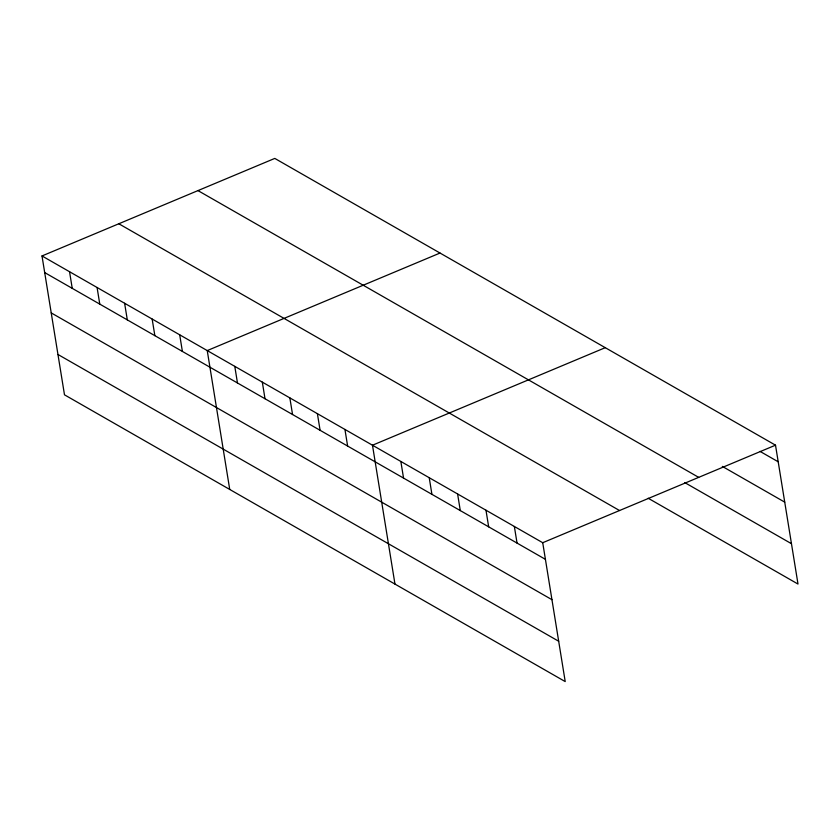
<?xml version="1.0" encoding="UTF-8"?>
<svg xmlns="http://www.w3.org/2000/svg" width="840" height="840" viewBox="0 0 840 840"><rect width="100%" height="100%" fill="white"/><g stroke="black" fill="none" stroke-linecap="round" stroke-linejoin="round"><path stroke-width="1.26" d="M42 255.948L542.724 542.714L565.215 681.587L64.491 394.821L42 255.948L274.785 158.413L775.509 445.179L798 584.052L648.186 498.246M440.024 253.04L207.239 350.584L229.73 489.457M605.262 347.676L372.477 445.221L394.968 584.094M542.724 542.714L775.509 445.179M760.043 451.395L778.197 461.79M722.306 466.389L784.728 502.142M197.967 190.596L698.691 477.362M684.779 482.601L791.469 543.7M118.818 223.766L619.542 510.531M44.688 272.57L545.412 559.335M51.23 312.911L551.953 599.676M57.96 354.48L558.684 641.246M514.353 526.47L517.041 543.081M485.971 510.216L488.67 526.837M457.601 493.962L460.288 510.584M429.23 477.719L431.918 494.33M400.848 461.465L403.546 478.086M344.935 429.44L347.624 446.061M317.394 413.669L320.093 430.29M289.853 397.897L292.551 414.519M262.322 382.127L265.01 398.748M234.78 366.356L237.468 382.977M179.697 334.814L182.385 351.425M152.155 319.043L154.854 335.654M124.614 303.272L127.312 319.882M97.083 287.5L99.771 304.112M69.542 271.719L72.23 288.341"/></g></svg>
